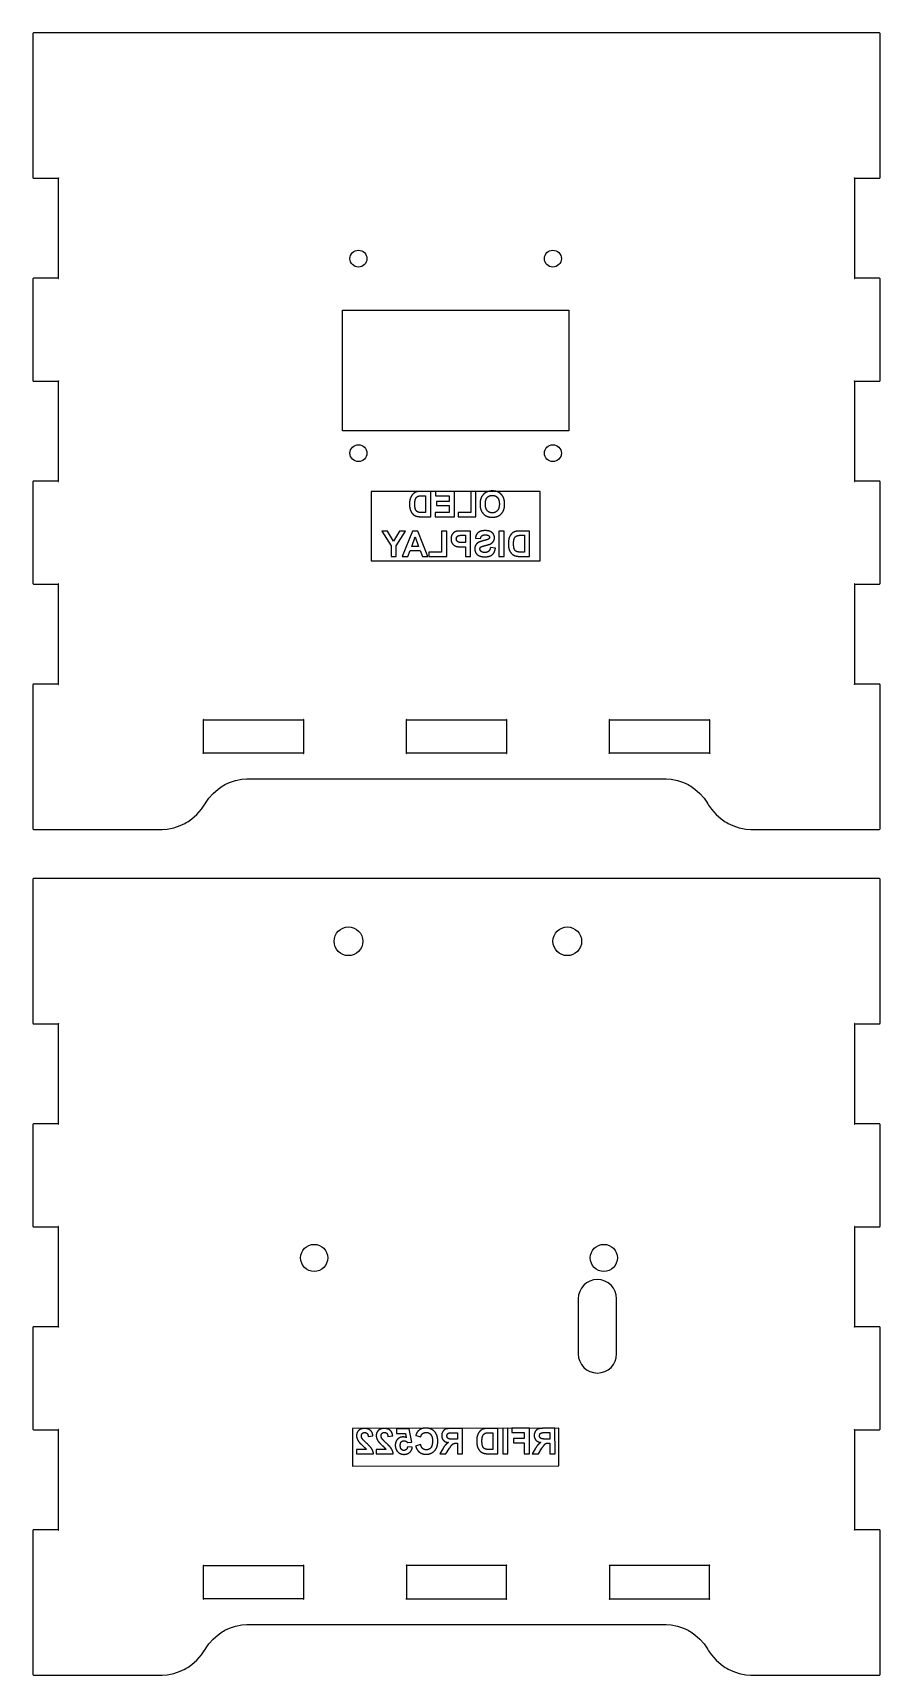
# Model space of a CAD drawing. Header units: millimetres. Extents: x 10 to 222, y 10 to 210.
# Drawn here: x 10 to 110.2, y 10 to 204.2 of the extents above; entities that cross this region are included whole.
import ezdxf

# ---------------------------------------------------------------- set-up
doc = ezdxf.new("R2010")
doc.units = ezdxf.units.MM
doc.layers.get('0').update_dxf_attribs({"linetype": 'CONTINUOUS'})

msp = doc.modelspace()

# ---------------------------------------------------------------- linework, layer by layer
for p, q in [((46.61, 171.39), (73.39, 171.39)), ((46.61, 157.14), (46.61, 171.39)), ((73.39, 171.39), (73.39, 157.14)), ((73.39, 157.14), (46.61, 157.14)), ((57.06, 149.98), (55.95, 149.98)), ((57.06, 146.98), (57.06, 149.98)), ((59.85, 149.98), (57.63, 149.98)), ((57.63, 149.98), (57.63, 149.47)), ((59.85, 146.98), (59.85, 149.98)), ((62.39, 149.95), (61.79, 149.95)), ((61.79, 149.95), (61.79, 147.48)), ((62.39, 146.98), (62.39, 149.95)), ((56.18, 149.47), (56.45, 149.47)), ((56.45, 149.47), (56.45, 147.48)), ((57.63, 149.47), (59.24, 149.47)), ((59.24, 148.8), (57.74, 148.8)), ((57.74, 148.8), (57.74, 148.3)), ((57.74, 148.3), (59.24, 148.3)), ((59.24, 149.47), (59.24, 148.8)), ((59.24, 148.3), (59.24, 147.48)), ((55.92, 146.98), (57.06, 146.98)), ((56.45, 147.48), (56, 147.48)), ((59.24, 147.48), (57.57, 147.48)), ((57.57, 147.48), (57.57, 146.98)), ((57.57, 146.98), (59.85, 146.98)), ((61.79, 147.48), (60.28, 147.48)), ((60.28, 147.48), (60.28, 146.98)), ((60.28, 146.98), (62.39, 146.98)), ((51.96, 145.29), (51.26, 145.29)), ((51.26, 145.29), (52.36, 143.55)), ((52.65, 144.11), (51.96, 145.29)), ((53.36, 145.29), (52.65, 144.11)), ((52.97, 143.56), (54.07, 145.29)), ((54.07, 145.29), (53.36, 145.29)), ((54.89, 145.29), (53.69, 142.29)), ((54.81, 143.48), (55.22, 144.59)), ((55.53, 145.29), (54.89, 145.29)), ((55.22, 144.59), (55.62, 143.48)), ((56.7, 142.29), (55.53, 145.29)), ((58.94, 145.27), (58.33, 145.27)), ((58.33, 145.27), (58.33, 142.8)), ((58.94, 142.29), (58.94, 145.27)), ((61.75, 145.29), (60.78, 145.29)), ((61.15, 143.93), (60.81, 143.93)), ((60.85, 144.79), (61.15, 144.79)), ((61.15, 144.79), (61.15, 143.93)), ((61.75, 142.29), (61.75, 145.29)), ((62.35, 144.44), (62.95, 144.41)), ((65.73, 145.29), (65.12, 145.29)), ((65.12, 145.29), (65.12, 142.29)), ((65.73, 142.29), (65.73, 145.29)), ((68.74, 145.29), (67.63, 145.29)), ((67.86, 144.79), (68.13, 144.79)), ((68.13, 144.79), (68.13, 142.8)), ((68.74, 142.29), (68.74, 145.29)), ((52.36, 143.55), (52.36, 142.29)), ((52.36, 142.29), (52.97, 142.29)), ((52.97, 142.29), (52.97, 143.56)), ((53.69, 142.29), (54.35, 142.29)), ((54.35, 142.29), (54.61, 142.97)), ((54.61, 142.97), (55.81, 142.97)), ((55.62, 143.48), (54.81, 143.48)), ((55.81, 142.97), (56.06, 142.29)), ((56.06, 142.29), (56.7, 142.29)), ((58.33, 142.8), (56.83, 142.8)), ((56.83, 142.8), (56.83, 142.29)), ((56.83, 142.29), (58.94, 142.29)), ((60.75, 143.42), (61.15, 143.42)), ((61.15, 143.42), (61.15, 142.29)), ((61.15, 142.29), (61.75, 142.29)), ((64.7, 143.27), (64.11, 143.33)), ((65.12, 142.29), (65.73, 142.29)), ((67.6, 142.29), (68.74, 142.29)), ((68.13, 142.8), (67.68, 142.8)), ((54.51, 39.13), (52.99, 39.12)), ((52.99, 39.12), (52.99, 38.58)), ((54.8, 37.56), (54.51, 39.13)), ((60.8, 39.18), (59.53, 39.17)), ((60.81, 36.18), (60.8, 39.18)), ((65, 39.18), (63.89, 39.18)), ((65, 36.18), (65, 39.18)), ((66.18, 39.19), (65.57, 39.18)), ((65.57, 39.18), (65.58, 36.18)), ((66.18, 36.19), (66.18, 39.19)), ((68.72, 39.19), (66.66, 39.19)), ((66.66, 39.19), (66.66, 38.68)), ((68.72, 36.19), (68.72, 39.19)), ((71.74, 39.19), (70.47, 39.19)), ((71.75, 36.19), (71.74, 39.19)), ((49.65, 38.22), (50.22, 38.28)), ((51.98, 38.23), (52.56, 38.29)), ((52.99, 38.58), (54.07, 38.59)), ((54.07, 38.59), (54.16, 38.08)), ((54.87, 36.94), (54.3, 37)), ((54.34, 37.5), (54.8, 37.56)), ((55.86, 37.27), (55.27, 37.08)), ((55.28, 38.34), (55.88, 38.2)), ((59.73, 38.67), (60.2, 38.67)), ((60.2, 37.91), (59.75, 37.91)), ((60.08, 37.43), (60.2, 37.43)), ((60.2, 38.67), (60.2, 37.91)), ((60.2, 37.43), (60.2, 36.18)), ((64.12, 38.67), (64.39, 38.67)), ((64.39, 38.67), (64.4, 36.69)), ((66.66, 38.68), (68.11, 38.68)), ((68.11, 37.97), (66.86, 37.97)), ((66.86, 37.97), (66.86, 37.46)), ((66.86, 37.46), (68.11, 37.46)), ((68.11, 38.68), (68.11, 37.97)), ((68.11, 37.46), (68.12, 36.19)), ((70.67, 38.69), (71.14, 38.69)), ((71.14, 37.92), (70.69, 37.92)), ((71.02, 37.45), (71.14, 37.45)), ((71.14, 38.69), (71.14, 37.92)), ((71.14, 37.45), (71.14, 36.19)), ((48.28, 36.69), (48.28, 36.16)), ((49.42, 36.69), (48.28, 36.69)), ((48.28, 36.16), (50.3, 36.16)), ((51.75, 36.7), (50.61, 36.69)), ((50.61, 36.69), (50.61, 36.16)), ((50.61, 36.16), (52.63, 36.16)), ((58.48, 36.76), (58.11, 36.17)), ((58.11, 36.17), (58.84, 36.17)), ((58.84, 36.17), (59.27, 36.83)), ((60.2, 36.18), (60.81, 36.18)), ((63.86, 36.18), (65, 36.18)), ((64.4, 36.69), (63.94, 36.69)), ((65.58, 36.18), (66.18, 36.19)), ((68.12, 36.19), (68.72, 36.19)), ((69.42, 36.78), (69.05, 36.19)), ((69.05, 36.19), (69.78, 36.19)), ((69.78, 36.19), (70.21, 36.84)), ((71.14, 36.19), (71.75, 36.19))]:
    msp.add_line(p, q)
for points in [[(32.71, 115.31), (33.24, 115.55), (33.96, 115.8), (34.72, 115.95), (35.3, 116), (35.49, 116), (84.71, 116), (84.9, 116), (85.48, 115.95), (86.23, 115.8), (86.96, 115.55), (87.49, 115.31), (87.66, 115.21), (87.82, 115.11), (88.3, 114.78), (88.88, 114.27), (89.39, 113.69), (89.72, 113.22), (89.82, 113.05), (89.92, 112.88), (90.26, 112.39), (90.79, 111.79), (91.38, 111.26), (91.88, 110.92), (92.05, 110.82), (92.22, 110.72), (92.77, 110.46), (93.52, 110.21), (94.3, 110.05), (94.9, 110), (95.1, 110), (107.1, 110), (110.1, 110), (110.12, 110), (110.17, 110.03), (110.2, 110.08), (110.2, 110.1), (110.2, 127.1), (110.2, 127.12), (110.17, 127.17), (110.12, 127.2), (110.1, 127.2), (107.2, 127.2), (107.2, 127.19), (107.19, 127.16), (107.16, 127.16), (107.16, 127.19), (107.19, 127.2), (107.2, 127.2), (107.2, 139), (107.2, 139.01), (107.19, 139.04), (107.16, 139.04), (107.16, 139.02), (107.19, 139), (107.2, 139), (110.1, 139), (110.12, 139), (110.17, 139.03), (110.2, 139.08), (110.2, 139.1), (110.2, 151.1), (110.2, 151.12), (110.17, 151.17), (110.12, 151.2), (110.1, 151.2), (107.2, 151.2), (107.2, 163), (107.19, 163), (107.16, 163.01), (107.16, 163.04), (107.19, 163.04), (107.2, 163.01), (107.2, 163), (110.1, 163), (110.12, 163), (110.17, 163.03), (110.2, 163.08), (110.2, 163.1), (110.2, 175.1), (110.2, 175.12), (110.17, 175.17), (110.12, 175.2), (110.1, 175.2), (107.2, 175.2), (107.19, 175.2), (107.16, 175.19), (107.16, 175.16), (107.19, 175.16), (107.2, 175.19), (107.2, 175.2), (107.2, 187), (107.19, 187), (107.16, 187.01), (107.16, 187.04), (107.19, 187.04), (107.2, 187.01), (107.2, 187), (110.1, 187), (110.12, 187), (110.17, 187.03), (110.2, 187.08), (110.2, 187.1), (110.2, 204.1), (110.2, 204.12), (110.17, 204.17), (110.12, 204.2), (110.1, 204.2), (107.1, 204.2), (13.1, 204.2), (10.1, 204.2), (10.08, 204.2), (10.03, 204.17), (10, 204.12), (10, 204.1), (10, 187.1), (10, 187.08), (10.03, 187.03), (10.08, 187), (10.1, 187), (13, 187), (13, 187.01), (13.01, 187.04), (13.04, 187.04), (13.04, 187.01), (13.01, 187), (13, 187), (13, 175.2), (13, 175.19), (13.01, 175.16), (13.04, 175.16), (13.04, 175.19), (13.01, 175.2), (13, 175.2), (10.1, 175.2), (10.08, 175.2), (10.03, 175.17), (10, 175.12), (10, 175.1), (10, 163.1), (10, 163.08), (10.03, 163.03), (10.08, 163), (10.1, 163), (13, 163), (13, 163.01), (13.01, 163.04), (13.04, 163.04), (13.04, 163.01), (13.01, 163), (13, 163), (13, 151.2), (10.1, 151.2), (10.08, 151.2), (10.03, 151.17), (10, 151.12), (10, 151.1), (10, 139.1), (10, 139.08), (10.03, 139.03), (10.08, 139), (10.1, 139), (13, 139), (13.01, 139), (13.04, 139.02), (13.04, 139.04), (13.01, 139.04), (13, 139.01), (13, 139), (13, 127.2), (13, 127.19), (13.01, 127.16), (13.04, 127.16), (13.04, 127.19), (13.01, 127.2), (13, 127.2), (10.1, 127.2), (10.08, 127.2), (10.03, 127.17), (10, 127.12), (10, 127.1), (10, 110.1), (10, 110.08), (10.03, 110.03), (10.08, 110), (10.1, 110), (13.1, 110), (25.1, 110), (25.3, 110), (25.9, 110.05), (26.68, 110.21), (27.43, 110.46), (27.98, 110.72), (28.15, 110.82), (28.32, 110.92), (28.81, 111.26), (29.41, 111.79), (29.94, 112.39), (30.28, 112.88), (30.38, 113.05), (30.48, 113.22), (30.81, 113.69), (31.32, 114.27), (31.9, 114.78), (32.38, 115.11), (32.54, 115.21)], [(13.01, 151.16), (13.04, 151.16), (13.04, 151.19), (13.01, 151.2), (13, 151.2), (13, 151.19)], [(50, 141.77), (70, 141.77), (70, 149.98), (50, 149.98)], [(107.16, 151.19), (107.16, 151.16), (107.19, 151.16), (107.2, 151.19), (107.2, 151.2), (107.19, 151.2)], [(42.04, 122.99), (42.04, 123.01), (42.01, 123.02), (42, 122.99), (42, 122.97), (42, 119.03), (42, 119.02), (42.01, 118.98), (42.04, 118.99), (42.04, 119.01), (42.01, 119.03), (42, 119.03), (36.1, 119.03), (30.2, 119.03), (30.2, 119.02), (30.18, 118.98), (30.16, 118.99), (30.16, 119.01), (30.19, 119.03), (30.2, 119.03), (30.2, 122.97), (42, 122.97), (42.01, 122.97)], [(30.2, 122.97), (30.2, 122.99), (30.18, 123.02), (30.16, 123.01), (30.16, 122.99), (30.19, 122.97)], [(54.18, 123.02), (54.16, 123.01), (54.16, 122.99), (54.19, 122.97), (54.2, 122.97), (54.2, 122.99)], [(54.2, 122.97), (66, 122.97), (66, 119.03), (60.1, 119.03), (54.2, 119.03), (54.19, 119.03), (54.16, 119.01), (54.16, 118.99), (54.18, 118.98), (54.2, 119.02), (54.2, 119.03)], [(66.04, 123.01), (66.01, 123.02), (66, 122.99), (66, 122.97), (66.01, 122.97), (66.04, 122.99)], [(78.16, 122.99), (78.19, 122.97), (78.2, 122.97), (90, 122.97), (90, 122.99), (90.01, 123.02), (90.04, 123.01), (90.04, 122.99), (90.01, 122.97), (90, 122.97), (90, 119.03), (90.01, 119.03), (90.04, 119.01), (90.04, 118.99), (90.01, 118.98), (90, 119.02), (90, 119.03), (84.1, 119.03), (78.2, 119.03), (78.2, 119.02), (78.18, 118.98), (78.16, 118.99), (78.16, 119.01), (78.19, 119.03), (78.2, 119.03), (78.2, 122.97), (78.2, 122.99), (78.18, 123.02), (78.16, 123.01)], [(66.04, 119.01), (66.01, 119.03), (66, 119.03), (66, 119.02), (66.01, 118.98), (66.04, 118.99)], [(93.52, 10.21), (94.3, 10.05), (94.9, 10), (95.1, 10), (107.1, 10), (110.1, 10), (110.12, 10), (110.17, 10.03), (110.2, 10.08), (110.2, 10.1), (110.2, 27.1), (110.2, 27.12), (110.17, 27.17), (110.12, 27.2), (110.1, 27.2), (107.2, 27.2), (107.2, 27.19), (107.19, 27.16), (107.16, 27.16), (107.16, 27.19), (107.19, 27.2), (107.2, 27.2), (107.2, 39), (107.19, 39), (107.16, 39.02), (107.16, 39.04), (107.19, 39.04), (107.2, 39.01), (107.2, 39), (110.1, 39), (110.12, 39), (110.17, 39.03), (110.2, 39.08), (110.2, 39.1), (110.2, 51.1), (110.2, 51.12), (110.17, 51.17), (110.12, 51.2), (110.1, 51.2), (107.2, 51.2), (107.2, 51.19), (107.19, 51.16), (107.16, 51.16), (107.16, 51.19), (107.19, 51.2), (107.2, 51.2), (107.2, 63), (110.1, 63), (110.12, 63), (110.17, 63.03), (110.2, 63.08), (110.2, 63.1), (110.2, 75.1), (110.2, 75.12), (110.17, 75.17), (110.12, 75.2), (110.1, 75.2), (107.2, 75.2), (107.19, 75.2), (107.16, 75.19), (107.16, 75.16), (107.19, 75.16), (107.2, 75.19), (107.2, 75.2), (107.2, 87), (107.2, 87.01), (107.19, 87.04), (107.16, 87.04), (107.16, 87.01), (107.19, 87), (107.2, 87), (110.1, 87), (110.12, 87), (110.17, 87.03), (110.2, 87.08), (110.2, 87.1), (110.2, 104.1), (110.2, 104.12), (110.17, 104.17), (110.12, 104.2), (110.1, 104.2), (107.1, 104.2), (13.1, 104.2), (10.1, 104.2), (10.08, 104.2), (10.03, 104.17), (10, 104.12), (10, 104.1), (10, 87.1), (10, 87.08), (10.03, 87.03), (10.08, 87), (10.1, 87), (13, 87), (13, 87.01), (13.01, 87.04), (13.04, 87.04), (13.04, 87.01), (13.01, 87), (13, 87), (13, 75.2), (13, 75.19), (13.01, 75.16), (13.04, 75.16), (13.04, 75.19), (13.01, 75.2), (13, 75.2), (10.1, 75.2), (10.08, 75.2), (10.03, 75.17), (10, 75.12), (10, 75.1), (10, 63.1), (10, 63.08), (10.03, 63.03), (10.08, 63), (10.1, 63), (13, 63), (13, 51.2), (13.01, 51.2), (13.04, 51.19), (13.04, 51.16), (13.01, 51.16), (13, 51.19), (13, 51.2), (10.1, 51.2), (10.08, 51.2), (10.03, 51.17), (10, 51.12), (10, 51.1), (10, 39.1), (10, 39.08), (10.03, 39.03), (10.08, 39), (10.1, 39), (13, 39), (13.01, 39), (13.04, 39.02), (13.04, 39.04), (13.01, 39.04), (13, 39.01), (13, 39), (13, 27.2), (13, 27.19), (13.01, 27.16), (13.04, 27.16), (13.04, 27.19), (13.01, 27.2), (13, 27.2), (10.1, 27.2), (10.08, 27.2), (10.03, 27.17), (10, 27.12), (10, 27.1), (10, 10.1), (10, 10.08), (10.03, 10.03), (10.08, 10), (10.1, 10), (13.1, 10), (25.1, 10), (25.3, 10), (25.9, 10.05), (26.68, 10.21), (27.43, 10.46), (27.98, 10.72), (28.15, 10.82), (28.32, 10.92), (28.81, 11.26), (29.41, 11.79), (29.94, 12.39), (30.28, 12.88), (30.38, 13.05), (30.48, 13.22), (30.81, 13.69), (31.32, 14.27), (31.9, 14.78), (32.38, 15.11), (32.54, 15.21), (32.71, 15.31), (33.24, 15.55), (33.96, 15.8), (34.72, 15.95), (35.3, 16), (35.49, 16), (84.71, 16), (84.9, 16), (85.48, 15.95), (86.23, 15.8), (86.96, 15.55), (87.49, 15.31), (87.66, 15.21), (87.82, 15.11), (88.3, 14.78), (88.88, 14.27), (89.39, 13.69), (89.72, 13.22), (89.82, 13.05), (89.92, 12.88), (90.26, 12.39), (90.79, 11.79), (91.38, 11.26), (91.88, 10.92), (92.05, 10.82), (92.22, 10.72), (92.77, 10.46)], [(13, 63), (13.01, 63), (13.04, 63.01), (13.04, 63.04), (13.01, 63.04), (13, 63.01)], [(107.16, 63.01), (107.19, 63), (107.2, 63), (107.2, 63.01), (107.19, 63.04), (107.16, 63.04)], [(47.81, 34.73), (72.22, 34.77), (72.21, 39.2), (47.81, 39.15)], [(42, 22.99), (42, 22.97), (42, 19.03), (36.1, 19.03), (30.2, 19.03), (30.2, 22.97), (30.19, 22.97), (30.16, 22.99), (30.16, 23.01), (30.18, 23.02), (30.2, 22.99), (30.2, 22.97), (42, 22.97), (42.01, 22.97), (42.04, 22.99), (42.04, 23.01), (42.01, 23.02)], [(66, 22.99), (66, 22.97), (54.2, 22.97), (54.2, 22.99), (54.18, 23.02), (54.16, 23.01), (54.16, 22.99), (54.19, 22.97), (54.2, 22.97), (54.2, 19.03), (54.2, 19.02), (54.18, 18.98), (54.16, 18.99), (54.16, 19.01), (54.19, 19.03), (54.2, 19.03), (60.1, 19.03), (66, 19.03), (66, 22.97), (66.01, 22.97), (66.04, 22.99), (66.04, 23.01), (66.01, 23.02)], [(90.04, 18.99), (90.04, 19.01), (90.01, 19.03), (90, 19.03), (90, 22.97), (78.2, 22.97), (78.19, 22.97), (78.16, 22.99), (78.16, 23.01), (78.18, 23.02), (78.2, 22.99), (78.2, 22.97), (78.2, 19.03), (84.1, 19.03), (90, 19.03), (90, 19.02), (90.01, 18.98)], [(90.04, 22.99), (90.04, 23.01), (90.01, 23.02), (90, 22.99), (90, 22.97), (90.01, 22.97)], [(30.16, 18.99), (30.18, 18.98), (30.2, 19.02), (30.2, 19.03), (30.19, 19.03), (30.16, 19.01)], [(42.01, 19.03), (42, 19.03), (42, 19.02), (42.01, 18.98), (42.04, 18.99), (42.04, 19.01)], [(66.04, 18.99), (66.04, 19.01), (66.01, 19.03), (66, 19.03), (66, 19.02), (66.01, 18.98)], [(78.2, 19.03), (78.19, 19.03), (78.16, 19.01), (78.16, 18.99), (78.18, 18.98), (78.2, 19.02)]]:
    msp.add_lwpolyline(points, close=True)
msp.add_lwpolyline([(79.04, 54.5, 1), (74.49, 54.5), (74.49, 48, 1), (79.04, 48)], format="xyb", close=True)
for centre, radius in [((48.5, 177.5), 1), ((71.5, 177.5), 1), ((48.5, 154.5), 1), ((71.5, 154.5), 1), ((47.32, 96.78), 1.7), ((73.2, 96.78), 1.7), ((43.27, 59.34), 1.6), ((77.52, 59.34), 1.6)]:
    msp.add_circle(centre, radius)
for points in [[(54.93, 149.64), (54.74, 149.44), (54.64, 149.16)], [(55.38, 149.92), (55.11, 149.84), (54.93, 149.64)], [(55.95, 149.98), (55.57, 149.98), (55.38, 149.92)], [(63.28, 149.62), (62.88, 149.2), (62.88, 148.47)], [(64.34, 150.03), (63.68, 150.03), (63.28, 149.62)], [(64.99, 149.91), (64.71, 150.03), (64.34, 150.03)], [(65.38, 149.64), (65.2, 149.82), (64.99, 149.91)], [(65.66, 149.23), (65.55, 149.46), (65.38, 149.64)], [(54.64, 149.16), (54.54, 148.87), (54.54, 148.45)], [(54.54, 148.45), (54.54, 148.08), (54.63, 147.81)], [(54.63, 147.81), (54.75, 147.48), (54.95, 147.28)], [(55.17, 148.47), (55.17, 148.82), (55.23, 149.01)], [(55.23, 147.92), (55.17, 148.13), (55.17, 148.47)], [(55.23, 149.01), (55.29, 149.19), (55.4, 149.3)], [(55.39, 147.63), (55.29, 147.72), (55.23, 147.92)], [(55.63, 147.51), (55.48, 147.55), (55.39, 147.63)], [(55.4, 149.3), (55.51, 149.4), (55.68, 149.44)], [(55.68, 149.44), (55.81, 149.47), (56.18, 149.47)], [(62.88, 148.47), (62.88, 147.74), (63.28, 147.33)], [(63.51, 148.49), (63.51, 149), (63.73, 149.26)], [(63.74, 147.7), (63.51, 147.96), (63.51, 148.49)], [(63.73, 149.26), (63.96, 149.51), (64.34, 149.51)], [(64.34, 147.44), (63.97, 147.44), (63.74, 147.7)], [(64.34, 149.51), (64.71, 149.51), (64.94, 149.25)], [(64.93, 147.7), (64.7, 147.44), (64.34, 147.44)], [(65.17, 148.48), (65.17, 147.97), (64.93, 147.7)], [(64.94, 149.25), (65.17, 149), (65.17, 148.48)], [(65.4, 147.33), (65.79, 147.74), (65.79, 148.46)], [(65.79, 148.46), (65.79, 148.92), (65.66, 149.23)], [(54.95, 147.28), (55.11, 147.12), (55.38, 147.04)], [(55.38, 147.04), (55.58, 146.98), (55.92, 146.98)], [(56, 147.48), (55.74, 147.48), (55.63, 147.51)], [(63.28, 147.33), (63.67, 146.92), (64.33, 146.92)], [(64.33, 146.92), (65, 146.92), (65.4, 147.33)], [(59.63, 144.95), (59.45, 144.73), (59.45, 144.37)], [(59.45, 144.37), (59.45, 144.09), (59.55, 143.91)], [(59.55, 143.91), (59.65, 143.72), (59.81, 143.61)], [(60.06, 145.25), (59.8, 145.18), (59.63, 144.95)], [(60.78, 145.29), (60.23, 145.29), (60.06, 145.25)], [(60.08, 144.36), (60.08, 144.53), (60.17, 144.63)], [(60.15, 144.13), (60.08, 144.23), (60.08, 144.36)], [(60.34, 143.98), (60.21, 144.03), (60.15, 144.13)], [(60.17, 144.63), (60.27, 144.74), (60.42, 144.77)], [(60.81, 143.93), (60.46, 143.93), (60.34, 143.98)], [(60.42, 144.77), (60.53, 144.79), (60.85, 144.79)], [(62.65, 145.1), (62.36, 144.85), (62.35, 144.44)], [(62.71, 143.95), (62.5, 143.84), (62.38, 143.64)], [(63.5, 145.34), (62.93, 145.34), (62.65, 145.1)], [(63.37, 144.17), (62.92, 144.06), (62.71, 143.95)], [(62.95, 144.41), (62.99, 144.64), (63.12, 144.74)], [(63.12, 144.74), (63.25, 144.84), (63.5, 144.84)], [(63.92, 144.37), (63.81, 144.27), (63.37, 144.17)], [(64.09, 145.24), (63.84, 145.34), (63.5, 145.34)], [(63.5, 144.84), (63.77, 144.84), (63.92, 144.73)], [(63.63, 143.61), (64.12, 143.73), (64.32, 143.9)], [(63.92, 144.73), (64.01, 144.66), (64.01, 144.55)], [(64.01, 144.55), (64.01, 144.44), (63.92, 144.37)], [(64.46, 144.94), (64.33, 145.14), (64.09, 145.24)], [(64.32, 143.9), (64.59, 144.15), (64.59, 144.51)], [(64.59, 144.51), (64.59, 144.74), (64.46, 144.94)], [(66.32, 144.47), (66.23, 144.19), (66.23, 143.76)], [(66.23, 143.76), (66.23, 143.39), (66.32, 143.13)], [(66.61, 144.96), (66.42, 144.76), (66.32, 144.47)], [(67.06, 145.24), (66.8, 145.16), (66.61, 144.96)], [(66.85, 143.79), (66.85, 144.14), (66.91, 144.33)], [(66.91, 143.24), (66.85, 143.44), (66.85, 143.79)], [(66.91, 144.33), (66.97, 144.51), (67.08, 144.62)], [(67.63, 145.29), (67.26, 145.29), (67.06, 145.24)], [(67.08, 144.62), (67.2, 144.72), (67.36, 144.76)], [(67.36, 144.76), (67.49, 144.79), (67.86, 144.79)], [(59.81, 143.61), (59.96, 143.5), (60.12, 143.47)], [(60.12, 143.47), (60.34, 143.42), (60.75, 143.42)], [(62.38, 143.64), (62.26, 143.45), (62.26, 143.17)], [(62.26, 143.17), (62.26, 142.91), (62.4, 142.68)], [(62.4, 142.68), (62.55, 142.46), (62.81, 142.35)], [(62.81, 142.35), (63.07, 142.24), (63.46, 142.24)], [(62.87, 143.16), (62.87, 143.27), (62.93, 143.35)], [(63.02, 142.88), (62.87, 143), (62.87, 143.16)], [(62.93, 143.35), (62.99, 143.42), (63.15, 143.48)], [(63.46, 142.75), (63.16, 142.75), (63.02, 142.88)], [(63.15, 143.48), (63.25, 143.51), (63.63, 143.61)], [(63.9, 142.89), (63.73, 142.75), (63.46, 142.75)], [(63.46, 142.24), (64.03, 142.24), (64.34, 142.5)], [(64.11, 143.33), (64.06, 143.03), (63.9, 142.89)], [(64.34, 142.5), (64.64, 142.77), (64.7, 143.27)], [(66.32, 143.13), (66.43, 142.8), (66.64, 142.6)], [(66.64, 142.6), (66.8, 142.44), (67.06, 142.36)], [(67.07, 142.95), (66.97, 143.04), (66.91, 143.24)], [(67.06, 142.36), (67.26, 142.29), (67.6, 142.29)], [(67.32, 142.83), (67.17, 142.86), (67.07, 142.95)], [(67.68, 142.8), (67.43, 142.8), (67.32, 142.83)], [(48.53, 38.93), (48.28, 38.69), (48.28, 38.33)], [(49.23, 39.17), (48.78, 39.17), (48.53, 38.93)], [(49.9, 38.96), (49.63, 39.17), (49.23, 39.17)], [(50.22, 38.28), (50.17, 38.76), (49.9, 38.96)], [(50.86, 38.93), (50.61, 38.69), (50.61, 38.34)], [(51.56, 39.17), (51.11, 39.17), (50.86, 38.93)], [(52.23, 38.97), (51.96, 39.17), (51.56, 39.17)], [(52.56, 38.29), (52.5, 38.76), (52.23, 38.97)], [(55.59, 38.89), (55.38, 38.7), (55.28, 38.34)], [(56.48, 39.22), (55.93, 39.22), (55.59, 38.89)], [(57.5, 38.81), (57.11, 39.22), (56.48, 39.22)], [(58.83, 39.09), (58.61, 39.01), (58.48, 38.8)], [(59.53, 39.17), (59.05, 39.17), (58.83, 39.09)], [(62.87, 38.85), (62.68, 38.65), (62.58, 38.36)], [(63.32, 39.12), (63.06, 39.05), (62.87, 38.85)], [(63.89, 39.18), (63.52, 39.18), (63.32, 39.12)], [(69.77, 39.11), (69.55, 39.03), (69.42, 38.82)], [(70.47, 39.19), (69.99, 39.19), (69.77, 39.11)], [(48.28, 38.33), (48.28, 38.13), (48.35, 37.95)], [(48.35, 37.95), (48.42, 37.76), (48.58, 37.56)], [(48.58, 37.56), (48.68, 37.43), (48.96, 37.18)], [(48.85, 38.29), (48.85, 38.49), (48.96, 38.59)], [(48.97, 37.94), (48.85, 38.12), (48.85, 38.29)], [(48.96, 38.59), (49.06, 38.69), (49.24, 38.69)], [(48.96, 37.18), (49.23, 36.93), (49.3, 36.85)], [(49.45, 37.45), (49.06, 37.81), (48.97, 37.94)], [(49.24, 38.69), (49.42, 38.69), (49.53, 38.58)], [(50.1, 36.73), (49.93, 37), (49.45, 37.45)], [(49.53, 38.58), (49.63, 38.48), (49.65, 38.22)], [(50.61, 38.34), (50.61, 38.13), (50.68, 37.95)], [(50.68, 37.95), (50.75, 37.77), (50.91, 37.57)], [(50.91, 37.57), (51.02, 37.44), (51.29, 37.19)], [(51.18, 38.3), (51.18, 38.49), (51.29, 38.59)], [(51.3, 37.95), (51.18, 38.12), (51.18, 38.3)], [(51.29, 38.59), (51.39, 38.7), (51.57, 38.7)], [(51.29, 37.19), (51.56, 36.94), (51.63, 36.85)], [(51.78, 37.45), (51.39, 37.82), (51.3, 37.95)], [(51.57, 38.7), (51.75, 38.7), (51.86, 38.59)], [(52.43, 36.74), (52.26, 37.01), (51.78, 37.45)], [(51.86, 38.59), (51.97, 38.48), (51.98, 38.23)], [(53.12, 37.89), (52.86, 37.61), (52.86, 37.17)], [(52.86, 37.17), (52.86, 36.8), (53.07, 36.51)], [(53.77, 38.17), (53.39, 38.17), (53.12, 37.89)], [(53.45, 37.16), (53.45, 37.44), (53.57, 37.58)], [(53.57, 36.72), (53.45, 36.87), (53.45, 37.16)], [(53.57, 37.58), (53.69, 37.71), (53.89, 37.71)], [(54.16, 38.08), (53.97, 38.17), (53.77, 38.17)], [(53.89, 37.71), (54.14, 37.71), (54.34, 37.5)], [(54.3, 37), (54.28, 36.8), (54.16, 36.69)], [(54.56, 36.34), (54.82, 36.56), (54.87, 36.94)], [(55.27, 37.08), (55.41, 36.59), (55.73, 36.36)], [(56.11, 36.79), (55.94, 36.94), (55.86, 37.27)], [(55.88, 38.2), (55.93, 38.43), (56.1, 38.57)], [(56.1, 38.57), (56.27, 38.7), (56.51, 38.7)], [(56.51, 38.7), (56.85, 38.7), (57.05, 38.46)], [(57.05, 38.46), (57.26, 38.23), (57.26, 37.69)], [(57.26, 37.69), (57.26, 37.12), (57.06, 36.88)], [(57.89, 37.65), (57.89, 38.39), (57.5, 38.81)], [(57.5, 36.53), (57.89, 36.94), (57.89, 37.65)], [(58.48, 38.8), (58.35, 38.6), (58.35, 38.33)], [(58.35, 38.33), (58.35, 37.99), (58.55, 37.77)], [(58.82, 37.25), (58.69, 37.11), (58.48, 36.76)], [(58.55, 37.77), (58.75, 37.55), (59.14, 37.5)], [(59.14, 37.5), (58.95, 37.38), (58.82, 37.25)], [(58.97, 38.29), (58.97, 38.44), (59.06, 38.54)], [(59.04, 38.07), (58.98, 38.16), (58.97, 38.29)], [(59.21, 37.94), (59.1, 37.98), (59.04, 38.07)], [(59.06, 38.54), (59.14, 38.63), (59.28, 38.66)], [(59.75, 37.91), (59.32, 37.91), (59.21, 37.94)], [(59.27, 36.83), (59.5, 37.18), (59.59, 37.27)], [(59.28, 38.66), (59.36, 38.67), (59.73, 38.67)], [(59.59, 37.27), (59.68, 37.36), (59.77, 37.39)], [(59.77, 37.39), (59.87, 37.43), (60.08, 37.43)], [(62.58, 38.36), (62.48, 38.07), (62.49, 37.65)], [(62.49, 37.65), (62.49, 37.28), (62.58, 37.01)], [(62.58, 37.01), (62.69, 36.69), (62.9, 36.48)], [(63.11, 37.68), (63.11, 38.03), (63.17, 38.21)], [(63.17, 37.13), (63.11, 37.33), (63.11, 37.68)], [(63.17, 38.21), (63.23, 38.4), (63.34, 38.5)], [(63.33, 36.84), (63.24, 36.93), (63.17, 37.13)], [(63.34, 38.5), (63.45, 38.61), (63.62, 38.64)], [(63.62, 38.64), (63.75, 38.67), (64.12, 38.67)], [(69.42, 38.82), (69.29, 38.62), (69.29, 38.35)], [(69.29, 38.35), (69.29, 38.01), (69.49, 37.79)], [(69.76, 37.26), (69.63, 37.13), (69.42, 36.78)], [(69.49, 37.79), (69.69, 37.57), (70.09, 37.52)], [(70.09, 37.52), (69.89, 37.4), (69.76, 37.26)], [(69.92, 38.31), (69.92, 38.46), (70, 38.56)], [(69.98, 38.09), (69.92, 38.18), (69.92, 38.31)], [(70.15, 37.96), (70.04, 38), (69.98, 38.09)], [(70, 38.56), (70.08, 38.65), (70.23, 38.67)], [(70.69, 37.92), (70.26, 37.92), (70.15, 37.96)], [(70.21, 36.84), (70.45, 37.2), (70.53, 37.29)], [(70.23, 38.67), (70.3, 38.68), (70.67, 38.69)], [(70.53, 37.29), (70.62, 37.38), (70.71, 37.41)], [(70.71, 37.41), (70.81, 37.45), (71.02, 37.45)], [(49.3, 36.85), (49.38, 36.77), (49.42, 36.69)], [(50.3, 36.16), (50.26, 36.46), (50.1, 36.73)], [(51.63, 36.85), (51.71, 36.77), (51.75, 36.7)], [(52.63, 36.16), (52.59, 36.47), (52.43, 36.74)], [(53.07, 36.51), (53.37, 36.11), (53.88, 36.11)], [(53.88, 36.57), (53.7, 36.57), (53.57, 36.72)], [(54.16, 36.69), (54.04, 36.57), (53.88, 36.57)], [(53.88, 36.11), (54.3, 36.11), (54.56, 36.34)], [(55.73, 36.36), (56.04, 36.12), (56.52, 36.12)], [(56.53, 36.64), (56.29, 36.64), (56.11, 36.79)], [(56.52, 36.12), (57.12, 36.12), (57.5, 36.53)], [(57.06, 36.88), (56.86, 36.64), (56.53, 36.64)], [(62.9, 36.48), (63.06, 36.33), (63.33, 36.24)], [(63.58, 36.72), (63.43, 36.75), (63.33, 36.84)], [(63.33, 36.24), (63.53, 36.18), (63.86, 36.18)], [(63.94, 36.69), (63.69, 36.69), (63.58, 36.72)]]:
    msp.add_open_spline(points, degree=2)

doc.saveas('drawing.dxf')
